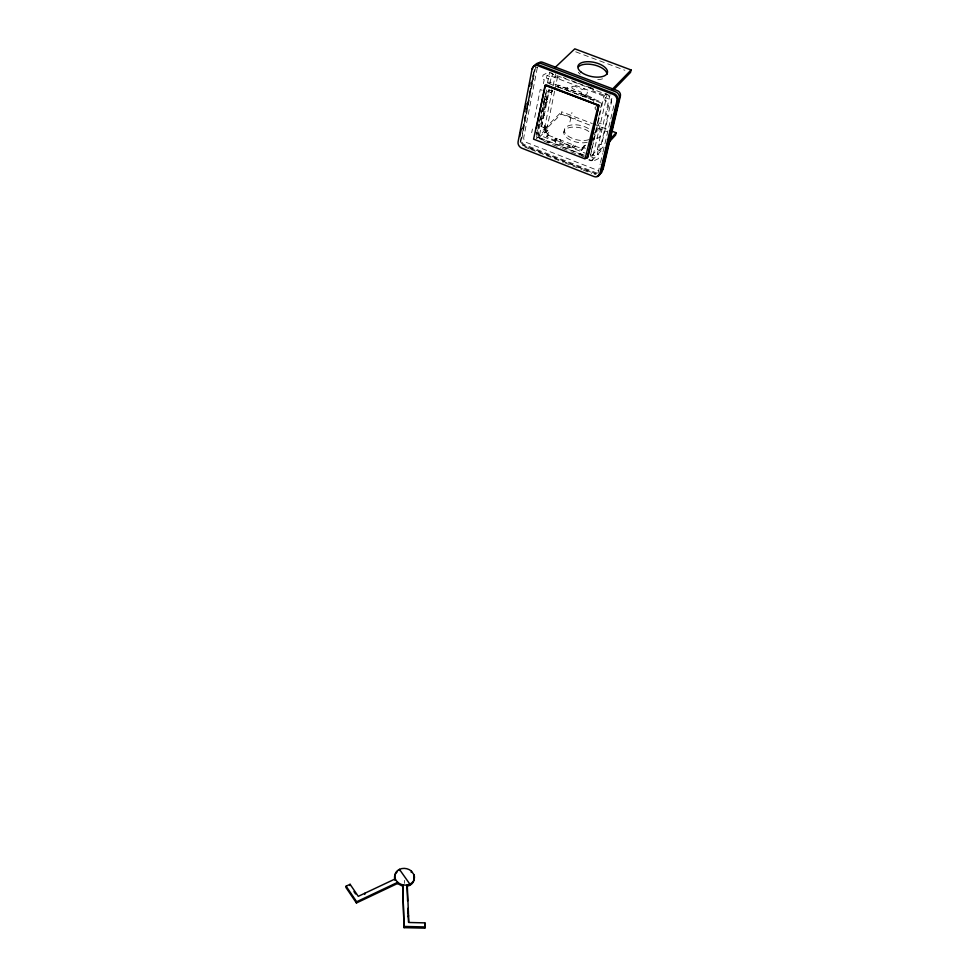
<?xml version="1.0" encoding="UTF-8"?>
<svg xmlns="http://www.w3.org/2000/svg" width="977" height="977" viewBox="0 0 977 977"><rect width="100%" height="100%" fill="white"/><g stroke="black" fill="none" stroke-linecap="round" stroke-linejoin="round"><path stroke-width="0.73" stroke-dasharray="4.88 3.66" d="M522.695 128.842L525.565 113.967M525.858 112.489L526.713 108.02M526.994 106.53L529.29 94.635M529.583 93.145L534.175 69.355M520.167 142.324L521.022 137.855M522.756 128.927L526.2 111.048M526.481 109.571L527.348 105.101M527.629 103.611L534.236 69.355M534.614 70.234L520.814 141.689A3.163 2.601 51.1 0 0 523.061 145.512L595.213 173.833A3.175 2.675 47.3 0 0 595.97 174.028M535.701 66.741L521.62 139.613A4.213 3.468 51.2 0 0 524.612 144.718L596.605 172.966A4.226 3.566 47.3 0 0 597.619 173.222M537.326 67.682L523.77 137.501A4.201 3.468 51.3 0 0 526.75 142.593L598.62 170.755M531.683 132.701L532.416 129.013M543.432 83.643L544.226 79.662L542.308 78.942L543.078 75.058L548.842 72.017L552.689 73.483L552.286 75.424L562.874 79.455M536.532 137.464L543.31 103.66M543.603 102.182L544.482 97.773M547.425 83.082L549.489 72.787M546.607 89.933L538.132 134.667L585.15 153.145M585.37 145.182L583.928 146.709L584.979 148.541L586.408 147.014L585.37 145.182L583.696 145.988L583.086 148.748L574.439 146.086L573.646 145.072L557.659 138.844L555.107 140.627L546.802 136.695L548.28 135.205L548.854 132.432L547.779 130.576L544.702 132.86L543.114 130.112L544.702 129.318L543.627 127.462L540.806 126.363L541.844 117.704L544.189 115.555L547.425 99.495L546.961 98.286L547.816 97.59L549.367 89.933L552.225 91.032L553.886 90.177L550.723 92.485L547.853 91.386L546.314 99.043L545.459 99.739L545.923 100.949L542.687 117.02L541.844 117.704M584.38 155.209L539.072 137.525L548.72 89.652M549.929 83.668L551.431 76.194L553.373 74.35M540.806 126.363L542.308 124.885L543.346 116.226M554.618 91.154L546.705 129.88L544.348 128.976L552.835 87.258M553.129 85.768L555.559 73.861M554.924 89.664L557.672 76.267M546.802 136.695L547.376 133.922L548.854 132.432M557.989 88.04L558.588 85.146L566.269 88.077L567.381 87.771L568.199 88.809L584.6 95.074L585.712 94.769L594.285 98.762L593.637 101.657M536.239 138.929L561.128 114.053L561.604 111.757L592.367 123.603M563.827 132.469L564.327 130.149M569.933 121.954L571.96 112.514M593.32 88.931L592.892 90.873L603.603 94.952L604.042 92.998L607.95 94.488L611.712 101.205L610.808 105.076L608.866 104.331L606.412 114.895L608.353 115.64L601.563 144.852L599.646 144.12L597.289 154.293L599.194 155.025L598.339 158.701L592.55 161.425L588.777 159.947M556.182 140.346L572.192 146.587L572.998 147.6L581.645 150.275L582.268 147.503L583.696 145.988M593.466 139.345L594.04 136.865M594.468 134.997L595.127 132.09M591.207 151.337L593.21 142.593M593.54 141.14L601.881 102.267L549.221 82.031L548.073 82.63M606.143 94.036L604.03 96.21L590.047 157.419L597.338 149.579L610.051 94.561M589.131 159.593L591.915 160.68L607.071 94.684L550.894 73.324M537.545 129.782L536.178 135.718L536.886 137.036L586.872 156.552M537.887 128.305L538.913 123.859M539.255 122.369L546.802 89.762M597.338 149.579L599.719 150.495L612.164 96.979M598.083 172.88L600.171 163.977M600.513 162.487L602.601 153.584M602.956 152.094L614.423 103.11M590.548 154.244L589.888 154.855M591.915 160.68L603.236 148.431M599.719 150.495L604.848 144.962M581.645 150.275L583.086 148.748M572.998 147.6L574.439 146.086M574.085 147.332L575.526 145.805M572.192 146.587L573.646 145.072M596.312 106.408L594.871 107.897L595.946 109.803M554.313 139.613L555.779 138.123L556.585 139.125L557.659 138.844M594.285 98.762L592.831 100.252L584.246 96.234L583.135 96.54L566.709 90.275L565.891 89.225L564.779 89.542L566.269 88.077M555.107 140.627L556.585 139.125M584.246 96.234L585.712 94.769M585.076 97.285L586.53 95.807M544.702 132.86L547.779 130.576M583.135 96.54L584.6 95.074M544.702 129.318L546.192 127.828L545.117 125.972L542.308 124.885M539.072 137.525L546.705 129.88M543.627 127.462L545.117 125.972M543.114 130.112L546.192 127.828M544.348 128.976L561.604 111.757M542.308 118.901L543.81 117.423M542.687 117.02L544.189 115.555M565.891 89.225L567.381 87.771M566.709 90.275L568.199 88.809M545.459 99.739L546.961 98.286M546.314 99.043L547.816 97.59M545.923 100.949L547.425 99.495M550.723 92.485L552.225 91.032M557.085 86.599L558.588 85.146M547.853 91.386L549.367 89.933M598.119 118.974L599.06 118.302L598.559 117.069M548.415 83.375L600.586 102.756L601.307 104.124M582.268 147.503L583.928 146.709M594.871 132.383L596.764 131.871L598.693 124.14L599.499 122.992L600.977 123.297L601.576 126.241L599.499 133.446L600.269 135.522L599.328 137.635L597.094 138.221L594.859 136.914M535.652 132.518L538.29 133.544L538.571 135.058L537.765 136.145L536.336 136.169M541.319 111.28L542.76 111.573L543.517 110.438L545.227 102.683L547.083 102.158L547.963 99.996L546.998 97.553L544.775 96.259M575.709 51.818L624.901 70.295M588.74 86.916L593.002 88.528M563.277 77.501L566.013 78.539M571.472 80.627L576.931 82.703M578.299 83.216L591.952 88.406M551.431 76.194L604.03 96.21M558.368 87.087L563.497 89.054M542.125 90.263L540.22 89.53L534.431 118.815L536.3 119.548M593.76 124.14L607.743 129.526M566.196 115.408L575.722 119.084M561.128 114.053L591.842 125.899M597.435 128.048L607.205 131.822M548.28 135.205L555.779 138.123M539.512 138.722L549.758 142.727M578.811 154.073L584.002 156.1M544.067 141.286L551.15 144.046M552.567 144.596L561.054 147.918M562.471 148.467L569.542 151.227M570.959 151.789L579.446 155.099M580.863 155.661L585.113 157.309M596.397 173.869L524.429 145.634A5.264 4.335 51.2 0 1 520.692 139.259M529.497 148.931L522.414 146.159A3.163 2.601 51.1 0 1 521.718 145.781M530.914 149.493L545.068 155.05M546.485 155.612L563.46 162.28M564.877 162.829L581.865 169.497M583.281 170.059L591.769 173.393M544.604 128.634L546.192 131.37M546.302 132.066L547.376 133.922M551.297 89.75L552.384 91.63M404.576 880.362L404.649 883.379M587.238 142.276A14.655 7.401 12.3 0 1 566.159 137.122A14.655 7.401 12.3 0 1 571.606 127.205A14.655 7.401 12.3 0 1 591.622 134.301M588.813 139.65A14.679 7.401 12.3 0 1 568.406 136.243A14.679 7.401 12.3 0 1 568.687 125.642A14.679 7.401 12.3 0 1 589.094 129.049M602.553 78.832A15.107 7.205 12.2 0 1 597.692 79.601M580.216 74.264A15.107 7.205 12.2 0 1 578.323 72.274M595.359 174.7A3.175 2.675 47.3 0 1 594.602 174.504M536.178 67.352A3.297 2.772 55.8 0 1 537.704 67.511M570.018 145.854L569.957 147.295L568.687 147.759L560.004 144.23L558.136 144.694L555.937 143.411L555.009 141.042L555.876 138.954L558.05 138.392L560.248 139.674L561.054 141.689L570.018 145.854M571.96 86.416L571.911 87.942L573.169 88.956L581.107 92.143L581.926 94.244L584.185 95.563L586.444 94.94L587.385 92.742L586.432 90.25L584.173 88.931L582.219 89.457L574.757 86.184L571.96 86.416M547.035 75.437L546.485 78.184L549.196 79.21L549.746 76.462L547.035 75.437M605.374 97.651L604.751 100.387L607.499 101.437L608.134 98.701L605.374 97.651M592.318 154.61L591.72 157.199L594.395 158.25L594.993 155.661L592.318 154.61"/><path stroke-width="1.47" d="M395.062 880.094L395.306 878.86L358.266 896.349L350.096 884.307L346.114 886.176L345.895 887.409L356.434 902.98L397.468 883.526L397.724 882.304L356.654 901.759L356.434 902.98M349.876 885.553L350.096 884.307M364.775 894.395L365.007 893.173M519.813 136.487L521.254 129.049M524.686 111.183L526.115 103.745M529.546 85.878L530.12 82.898M536.361 128.121L545.032 85.536M399.178 870.592L399.434 869.359A9.88 8.268 12 0 1 411.341 871.02L414.04 874.842A10.002 8.366 12 0 1 409.876 884.161L409.607 885.394L406.994 886.2L407.617 900.989M404.063 927.661L402.683 884.844L404.063 927.661L424.787 928.15L425.08 926.941L424.873 922.874L408.826 922.483L407.262 884.967L406.994 886.2M411.244 872.449L411.512 871.215M413.662 875.856L413.93 874.623M408.105 912.823L408.374 911.602M408.276 916.841L408.545 915.62M587.482 157.541L598.779 105.467L545.032 85.304M424.873 922.874L424.787 928.15M610.54 130.613L616.133 132.762L615.583 135.058L609.416 141.738M554.997 67.584L574.806 48.85L631.105 69.978L630.519 72.408L613.886 89.554M592.477 138.685L587.812 156.393M544.812 85.744L546.18 84.926L598.986 105.26L587.69 157.321L586.322 158.091M608.952 140.517L616.133 132.762M612.298 89.31L631.105 69.978M587.458 157.724L586.53 157.871M404.331 926.44L425.08 926.941M402.426 886.066L397.468 883.526M353.967 891.561L355.591 893.967M346.114 886.176L356.654 901.759M407.922 908.378L408.496 922.325M578.531 66.692A15.107 7.205 12.2 0 1 595.201 65.203A15.107 7.205 12.2 0 1 606.973 74.374M532.978 68.011A5.496 4.616 55.8 0 1 538.742 64.934L613.922 93.462A5.496 4.763 52.3 0 1 617.708 100.24L600.586 172.966A5.288 4.47 47.3 0 1 597.289 175.97M534.749 66.375A5.483 4.616 56 0 1 540.513 63.297L615.571 91.765A5.496 4.763 52.4 0 1 619.345 98.53L602.198 171.183A5.276 4.458 47.3 0 1 598.901 174.187M538.229 63.749A4.384 3.688 56.1 0 1 542.504 62.247L617.379 90.629A4.384 3.81 52.5 0 1 620.395 96.027L603.249 168.594A4.213 3.566 47.4 0 1 602.32 170.218M413.772 876.064A9.99 8.366 12 0 1 409.607 885.394M394.94 879.874A9.99 8.366 12 0 1 397.199 871.85M532.099 68.83L518.091 141.812A5.276 4.335 51.1 0 0 521.852 148.199L593.979 176.544A5.288 4.47 47.3 0 0 599.78 173.857L616.89 101.107A5.508 4.763 52.2 0 0 613.092 94.317L537.863 65.752A5.496 4.616 55.8 0 0 532.099 68.83M545.264 86.135L533.564 139.149L585.076 158.897L598.29 105.455L546.461 85.5L545.264 86.135M409.876 884.161C404.576 886.627 397.334 884.258 395.197 878.641A10.002 8.366 12 0 1 399.434 869.359L409.876 884.161M580.839 71.883A15.119 7.205 12.2 0 0 606.363 74.545A15.119 7.205 12.2 0 0 590.816 61.844A15.119 7.205 12.2 0 0 580.839 71.883"/></g></svg>
